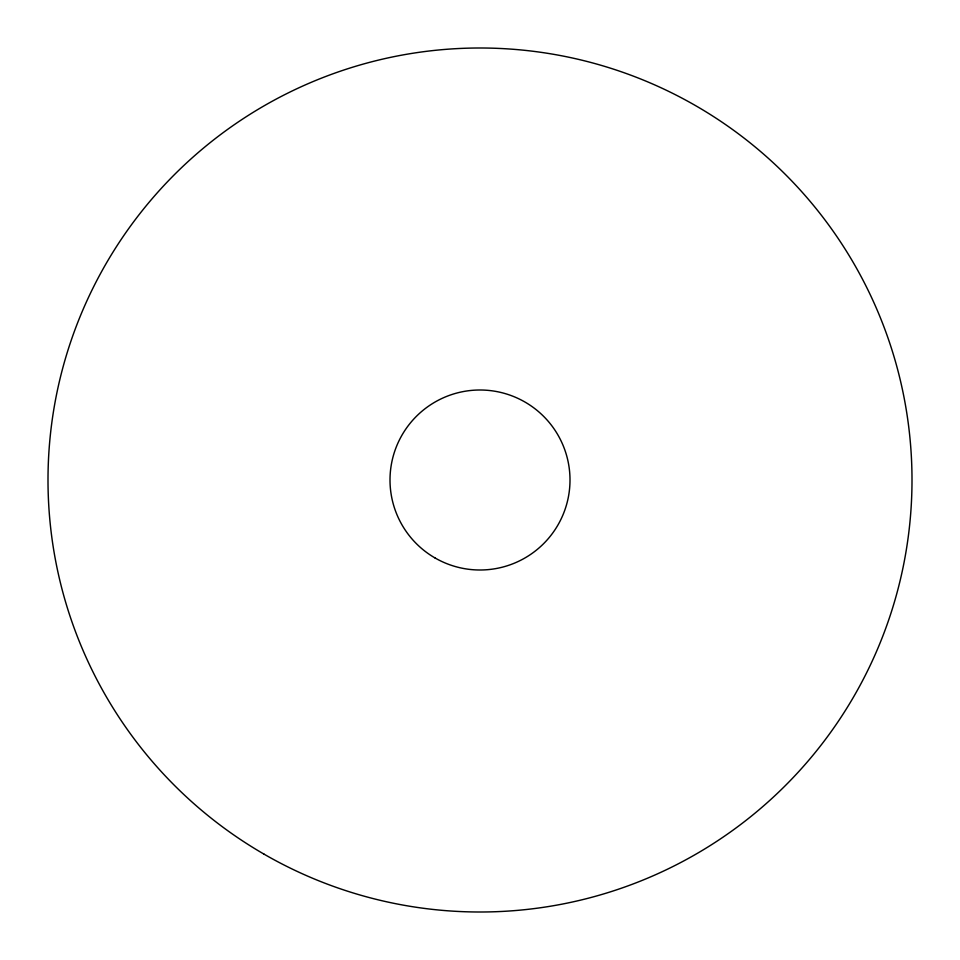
<?xml version="1.0" encoding="UTF-8"?>
<svg xmlns="http://www.w3.org/2000/svg" width="960" height="960" viewBox="0 0 960 960"><rect width="100%" height="100%" fill="white"/><g stroke="black" fill="none" stroke-linecap="round" stroke-linejoin="round"><path stroke-width="1.44" d="M264 854.124A432 432 0 0 0 912 480A432 432 0 0 0 264 105.876A432 432 0 0 0 264 854.124M435 557.94A90 90 0 0 0 570 480A90 90 0 0 0 435 402.06A90 90 0 0 0 435 557.94"/></g></svg>
